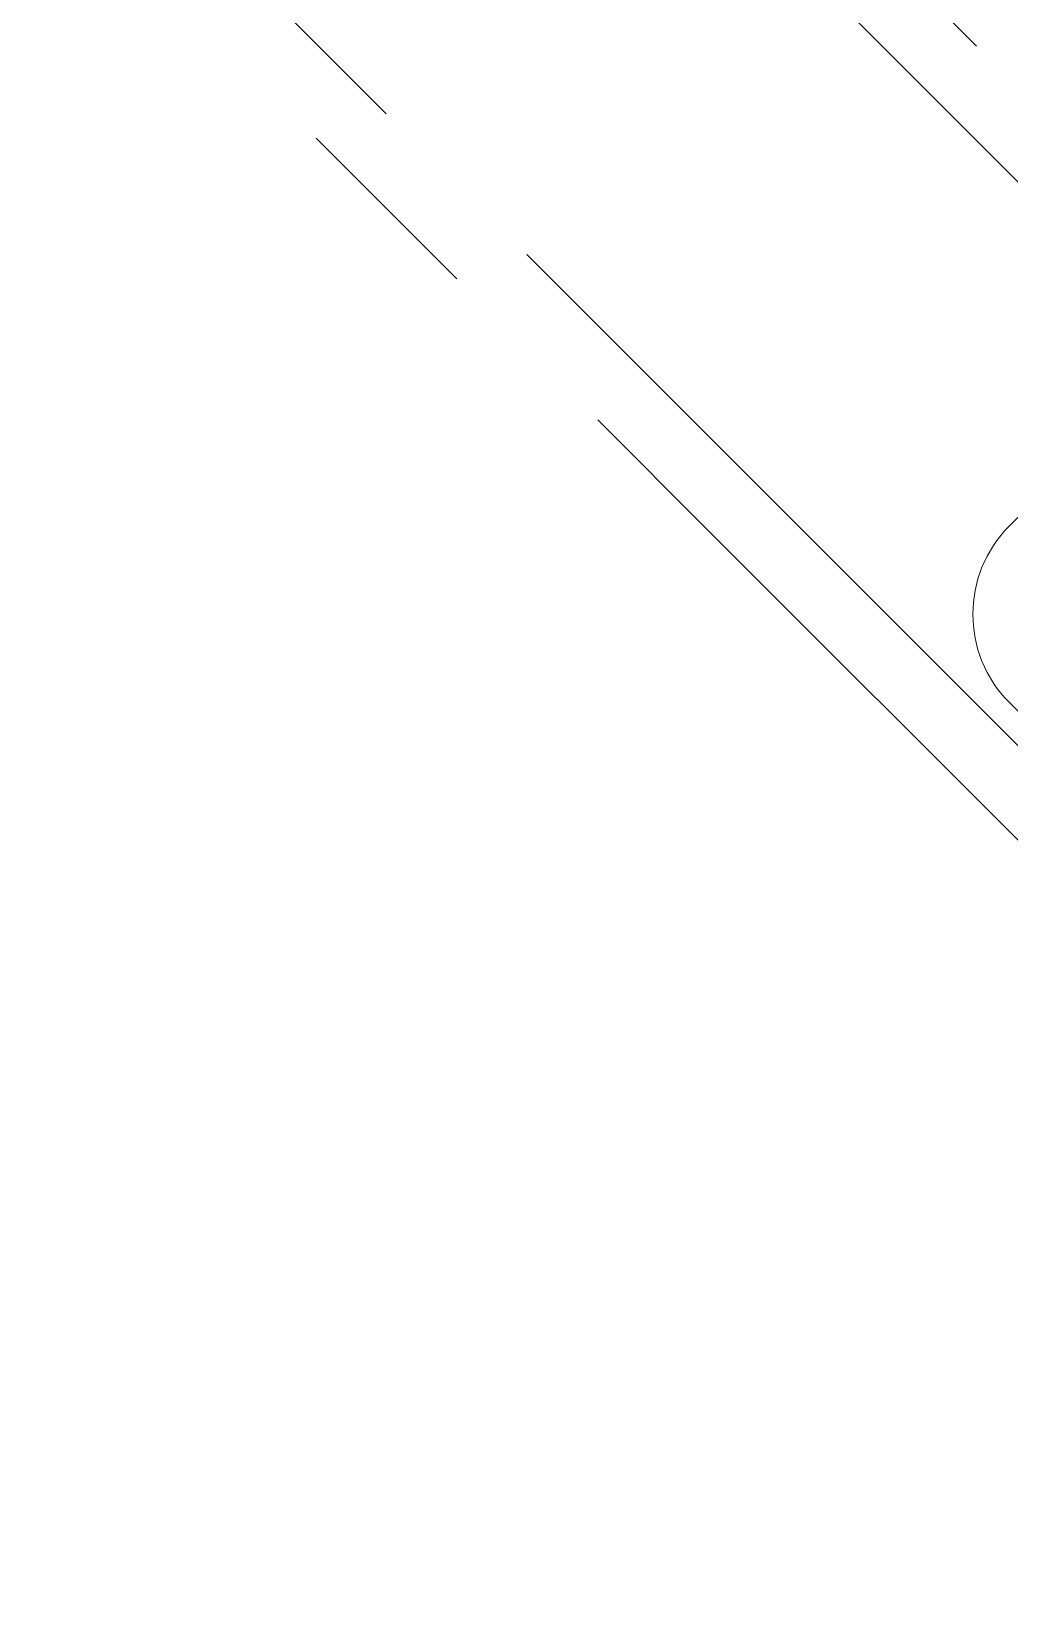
# Model space of a CAD drawing. Header units: millimetres. Extents: x -46397 to 283259, y -8690 to 23983.
# Drawn here: x 188779 to 188840.4, y -2154.4 to -2055.2 of the extents above; entities that cross this region are included whole.
import ezdxf

# ---------------------------------------------------------------- set-up
doc = ezdxf.new("R2010")
doc.units = ezdxf.units.MM
doc.linetypes.add('CENTER', pattern=[2, 1.25, -0.25, 0.25, -0.25])
doc.layers.add('mDƯỜNG TÂM', color=8, linetype='CENTER', lineweight=0)

# ---------------------------------------------------------------- blocks, each defined once
blk = doc.blocks.new('hhg')
at = {"layer": 'mDƯỜNG TÂM', "color": 8, "ltscale": 50}
for p, q in [((639.666, -546.018), (724.877, -631.229)), ((621.97, -563.714), (707.181, -648.925)), ((626.419, -574.085), (704.22, -651.886)), ((676.722, -577.153), (727.838, -628.268)), ((722.979, -651.462), (741.828, -632.612)), ((707.181, -648.925), (750.444, -692.188)), ((704.22, -651.886), (740.073, -687.739)), ((722.979, -662.55), (780.082, -719.653))]:
    blk.add_line(p, q, dxfattribs=at)
blk.add_arc((728.523, -657.006), 7.84, 135, 225, dxfattribs=at)

msp = doc.modelspace()

# ---------------------------------------------------------------- block references
msp.add_blockref('hhg', (188117.395, -1434.796, -1.499))

doc.saveas('drawing.dxf')
